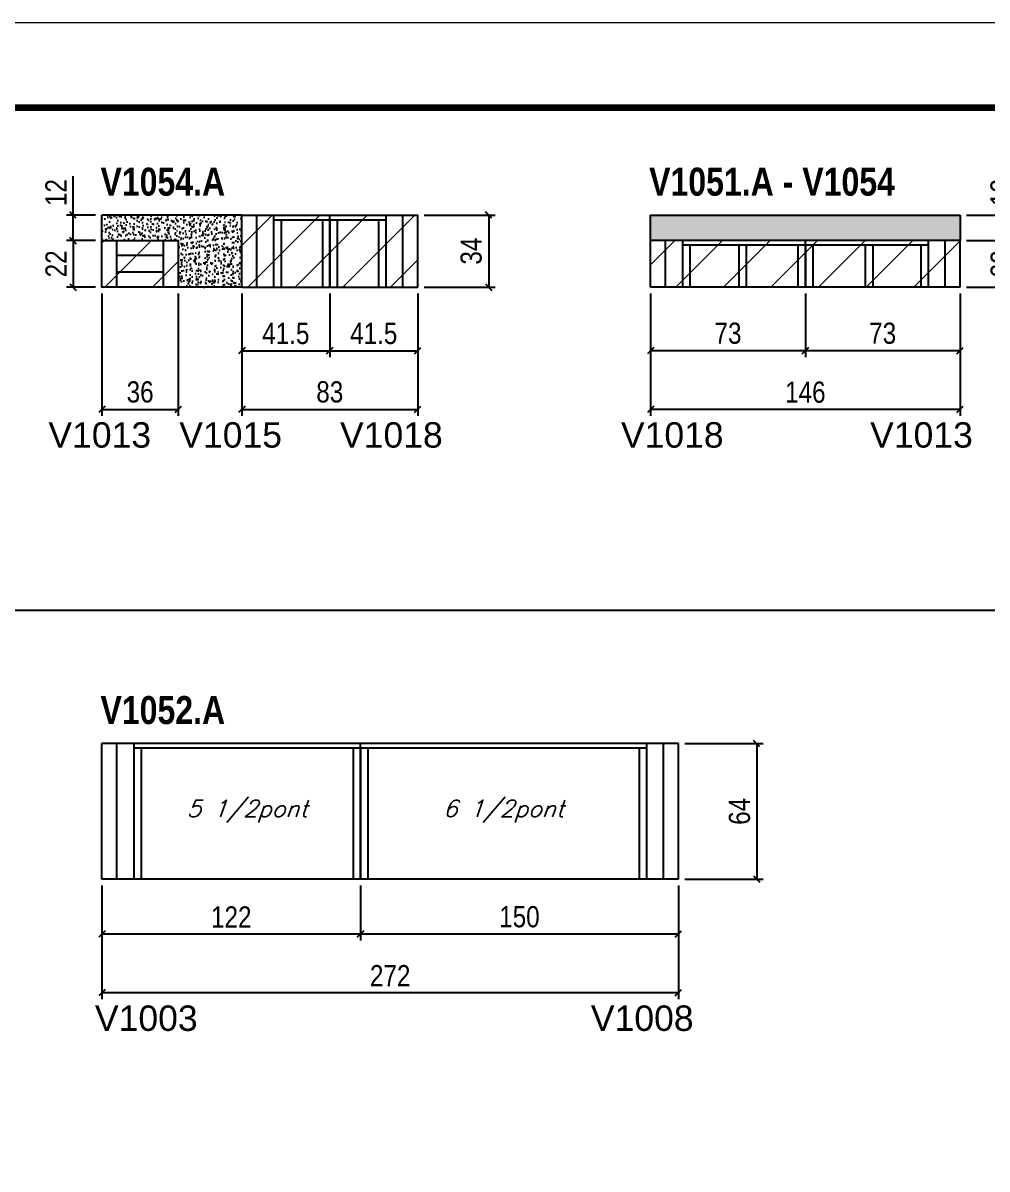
# Model space of a CAD drawing. Extents: x 3309 to 9563, y -2522 to 14608.
# Drawn here: x 3755 to 4210, y 6027 to 6568 of the extents above; entities that cross this region are included whole.
import ezdxf

# ---------------------------------------------------------------- set-up
doc = ezdxf.new("R2010")
doc.units = 0
doc.linetypes.add('DASHED', pattern=[0.75, 0.5, -0.25])
for name, color, linetype in [('5', 5, 'Continuous'), ('COTA', 241, 'Continuous'), ('NOMENCLATURA', 7, 'Continuous'), ('Painéis', 200, 'Continuous'), ('SARR_2.2x7', 40, 'Continuous'), ('SARR_3.5x7', 81, 'Continuous'), ('texto', 7, 'Continuous')]:
    doc.layers.add(name, color=color, linetype=linetype)
for name, color, linetype, lineweight in [('Folhas', 255, 'Continuous', 9), ('Hachura', 251, 'Continuous', 9), ('SARRAFO DE PRESSAO', 251, 'DASHED', 9)]:
    doc.layers.add(name, color=color, linetype=linetype, lineweight=lineweight)
doc.styles.add('COTA TECNICA', font='techl___.ttf', dxfattribs={"height": 10})
doc.styles.add('Romans', font='romans.shx')
doc.styles.get("Standard").update_dxf_attribs({"font": 'arial.ttf'})
doc.styles.add('TECNICA', font='techb___.ttf', dxfattribs={"height": 10})
doc.dimstyles.new('PAINEL', dxfattribs={"dimtxt": 10, "dimasz": 3, "dimexe": 3, "dimexo": 3, "dimgap": 3, "dimtad": 1, "dimdec": 1, "dimzin": 12, "dimdsep": 46, "dimtxsty": 'COTA TECNICA', "dimblk1": 'OBLIQUE', "dimblk2": 'OBLIQUE', "dimsah": 1, "dimcen": 0.9, "dimclrd": 4, "dimclre": 4, "dimclrt": 240, "dimadec": 1, "dimazin": 3, "dimtfac": 1, "dimtdec": 1, "dimtmove": 0, "dimatfit": 3, "dimfxl": 1, "dimtolj": 1, "dimtzin": 12, "dimarcsym": 0})

# ---------------------------------------------------------------- blocks, each defined once
blk = doc.blocks.new('9999999999')
at = {"layer": 'Folhas'}
blk.add_lwpolyline([(98138.98, 34190.21), (99623.98, 34190.21), (99623.98, 35240.21), (98138.98, 35240.21)], close=True, dxfattribs=at)
at = {"layer": 'Folhas', "color": 30, "const_width": 3}
blk.add_lwpolyline([(98213.98, 34230.21), (99583.98, 34230.21), (99583.98, 35200.21), (98213.98, 35200.21)], close=True, dxfattribs=at)
blk = doc.blocks.new('_Oblique')
at = {"color": 0, "linetype": 'ByBlock', "lineweight": -2}
blk.add_line((-0.5, -0.5), (0.5, 0.5), dxfattribs=at)
blk = doc.blocks.new('*D1014')
at = {"layer": 'COTA', "color": 4, "linetype": 'ByBlock', "lineweight": -2, "transparency": 16777216}
for p, q in [((4124.47, 6440.13), (4124.47, 6410.12)), ((4197.47, 6440.13), (4197.47, 6410.12)), ((4197.47, 6413.12), (4124.47, 6413.12))]:
    blk.add_line(p, q, dxfattribs=at)
at = {"layer": 'Defpoints', "color": 0, "linetype": 'ByBlock', "transparency": 16777216}
for p in [(4124.47, 6443.13), (4197.47, 6443.13), (4124.47, 6413.12)]:
    blk.add_point(p, dxfattribs=at)
at = {"layer": 'COTA', "color": 4, "linetype": 'ByBlock', "lineweight": -2, "transparency": 16777216, "xscale": 3, "yscale": 3, "zscale": 3, "rotation": 180}
blk.add_blockref('_Oblique', (4124.47, 6413.12), dxfattribs=at)
at = {"layer": 'COTA', "color": 4, "linetype": 'ByBlock', "lineweight": -2, "transparency": 16777216, "xscale": 3, "yscale": 3, "zscale": 3}
blk.add_blockref('_Oblique', (4197.47, 6413.12), dxfattribs=at)
at = {"layer": 'COTA', "color": 240, "linetype": 'ByBlock', "transparency": 16777216, "insert": (4160.97, 6421.34), "char_height": 10, "attachment_point": 5, "style": 'COTA TECNICA'}
blk.add_mtext('\\A1;73', dxfattribs=at)
blk = doc.blocks.new('*D1015')
at = {"layer": 'COTA', "color": 4, "linetype": 'ByBlock', "lineweight": -2, "transparency": 16777216}
for p, q in [((4051.47, 6440.13), (4051.47, 6410.12)), ((4124.47, 6440.13), (4124.47, 6410.12)), ((4124.47, 6413.12), (4051.47, 6413.12))]:
    blk.add_line(p, q, dxfattribs=at)
at = {"layer": 'Defpoints', "color": 0, "linetype": 'ByBlock', "transparency": 16777216}
for p in [(4051.47, 6443.13), (4124.47, 6443.13), (4051.47, 6413.12)]:
    blk.add_point(p, dxfattribs=at)
at = {"layer": 'COTA', "color": 4, "linetype": 'ByBlock', "lineweight": -2, "transparency": 16777216, "xscale": 3, "yscale": 3, "zscale": 3, "rotation": 180}
blk.add_blockref('_Oblique', (4051.47, 6413.12), dxfattribs=at)
at = {"layer": 'COTA', "color": 4, "linetype": 'ByBlock', "lineweight": -2, "transparency": 16777216, "xscale": 3, "yscale": 3, "zscale": 3}
blk.add_blockref('_Oblique', (4124.47, 6413.12), dxfattribs=at)
at = {"layer": 'COTA', "color": 240, "linetype": 'ByBlock', "transparency": 16777216, "insert": (4087.97, 6421.34), "char_height": 10, "attachment_point": 5, "style": 'COTA TECNICA'}
blk.add_mtext('\\A1;73', dxfattribs=at)
blk = doc.blocks.new('*D1018')
at = {"layer": 'COTA', "color": 4, "linetype": 'ByBlock', "lineweight": -2, "transparency": 16777216}
for p, q in [((4051.47, 6440.13), (4051.47, 6382.41)), ((4197.47, 6440.13), (4197.47, 6382.41)), ((4197.47, 6385.41), (4051.47, 6385.41))]:
    blk.add_line(p, q, dxfattribs=at)
at = {"layer": 'Defpoints', "color": 0, "linetype": 'ByBlock', "transparency": 16777216}
for p in [(4051.47, 6443.13), (4197.47, 6443.13), (4051.47, 6385.41)]:
    blk.add_point(p, dxfattribs=at)
at = {"layer": 'COTA', "color": 4, "linetype": 'ByBlock', "lineweight": -2, "transparency": 16777216, "xscale": 3, "yscale": 3, "zscale": 3, "rotation": 180}
blk.add_blockref('_Oblique', (4051.47, 6385.41), dxfattribs=at)
at = {"layer": 'COTA', "color": 4, "linetype": 'ByBlock', "lineweight": -2, "transparency": 16777216, "xscale": 3, "yscale": 3, "zscale": 3}
blk.add_blockref('_Oblique', (4197.47, 6385.41), dxfattribs=at)
at = {"layer": 'COTA', "color": 240, "linetype": 'ByBlock', "transparency": 16777216, "insert": (4124.47, 6393.51), "char_height": 10, "attachment_point": 5, "style": 'COTA TECNICA'}
blk.add_mtext('\\A1;146', dxfattribs=at)
blk = doc.blocks.new('*D1019')
at = {"layer": 'COTA', "color": 4, "lineweight": -2, "transparency": 16777216}
for p, q in [((4200.47, 6465.13), (4227.88, 6465.13)), ((4224.88, 6465.13), (4224.88, 6443.13)), ((4200.47, 6443.13), (4227.88, 6443.13))]:
    blk.add_line(p, q, dxfattribs=at)
at = {"layer": 'Defpoints', "color": 0, "transparency": 16777216}
for p in [(4197.47, 6465.13), (4197.47, 6443.13), (4224.88, 6443.13)]:
    blk.add_point(p, dxfattribs=at)
at = {"layer": 'COTA', "color": 4, "lineweight": -2, "transparency": 16777216, "xscale": 3, "yscale": 3, "zscale": 3}
for p, rotation in [((4224.88, 6465.13), 90), ((4224.88, 6443.13), 270)]:
    blk.add_blockref('_Oblique', p, dxfattribs=dict(at, rotation=rotation))
at = {"layer": 'COTA', "color": 240, "transparency": 16777216, "insert": (4216.88, 6454.13), "char_height": 10, "attachment_point": 5, "rotation": 90, "style": 'COTA TECNICA'}
blk.add_mtext('\\A1;22', dxfattribs=at)
blk = doc.blocks.new('*D1020')
at = {"layer": 'COTA', "color": 4, "lineweight": -2, "transparency": 16777216}
for p, q in [((4224.88, 6477.13), (4224.88, 6495.44)), ((4200.47, 6477.13), (4227.88, 6477.13)), ((4224.88, 6465.13), (4224.88, 6477.13)), ((4200.47, 6465.13), (4227.88, 6465.13))]:
    blk.add_line(p, q, dxfattribs=at)
at = {"layer": 'Defpoints', "color": 0, "transparency": 16777216}
for p in [(4197.47, 6477.13), (4224.88, 6477.13), (4197.47, 6465.13)]:
    blk.add_point(p, dxfattribs=at)
at = {"layer": 'COTA', "color": 4, "lineweight": -2, "transparency": 16777216, "xscale": 3, "yscale": 3, "zscale": 3}
for p, rotation in [((4224.88, 6477.13), 90), ((4224.88, 6465.13), 270)]:
    blk.add_blockref('_Oblique', p, dxfattribs=dict(at, rotation=rotation))
at = {"layer": 'COTA', "color": 240, "transparency": 16777216, "insert": (4216.82, 6487.78), "char_height": 10, "attachment_point": 5, "rotation": 90, "style": 'COTA TECNICA'}
blk.add_mtext('\\A1;12', dxfattribs=at)
blk = doc.blocks.new('*D1021')
at = {"layer": 'COTA', "color": 4, "lineweight": -2, "transparency": 16777216}
for p, q in [((4200.47, 6477.13), (4254.74, 6477.13)), ((4251.74, 6443.13), (4251.74, 6477.13)), ((4200.47, 6443.13), (4254.74, 6443.13))]:
    blk.add_line(p, q, dxfattribs=at)
at = {"layer": 'Defpoints', "color": 0, "transparency": 16777216}
for p in [(4197.47, 6477.13), (4251.74, 6477.13), (4197.47, 6443.13)]:
    blk.add_point(p, dxfattribs=at)
at = {"layer": 'COTA', "color": 4, "lineweight": -2, "transparency": 16777216, "xscale": 3, "yscale": 3, "zscale": 3}
for p, rotation in [((4251.74, 6477.13), 90), ((4251.74, 6443.13), 270)]:
    blk.add_blockref('_Oblique', p, dxfattribs=dict(at, rotation=rotation))
at = {"layer": 'COTA', "color": 240, "transparency": 16777216, "insert": (4243.52, 6460.13), "char_height": 10, "attachment_point": 5, "rotation": 90, "style": 'COTA TECNICA'}
blk.add_mtext('\\A1;34', dxfattribs=at)
blk = doc.blocks.new('*D1016')
at = {"layer": 'COTA', "color": 4, "linetype": 'ByBlock', "lineweight": -2, "transparency": 16777216}
for p, q in [((3858.54, 6440.13), (3858.54, 6410.12)), ((3900.04, 6440.13), (3900.04, 6410.12)), ((3858.54, 6413.12), (3900.04, 6413.12))]:
    blk.add_line(p, q, dxfattribs=at)
at = {"layer": 'Defpoints', "color": 0, "linetype": 'ByBlock', "transparency": 16777216}
for p in [(3858.54, 6443.13), (3900.04, 6443.13), (3900.04, 6413.12)]:
    blk.add_point(p, dxfattribs=at)
at = {"layer": 'COTA', "color": 4, "linetype": 'ByBlock', "lineweight": -2, "transparency": 16777216, "xscale": 3, "yscale": 3, "zscale": 3, "rotation": 180}
blk.add_blockref('_Oblique', (3858.54, 6413.12), dxfattribs=at)
at = {"layer": 'COTA', "color": 4, "linetype": 'ByBlock', "lineweight": -2, "transparency": 16777216, "xscale": 3, "yscale": 3, "zscale": 3}
blk.add_blockref('_Oblique', (3900.04, 6413.12), dxfattribs=at)
at = {"layer": 'COTA', "color": 240, "linetype": 'ByBlock', "transparency": 16777216, "insert": (3879.29, 6421.23), "char_height": 10, "attachment_point": 5, "style": 'COTA TECNICA'}
blk.add_mtext('\\A1;41.5', dxfattribs=at)
blk = doc.blocks.new('*D1017')
at = {"layer": 'COTA', "color": 4, "linetype": 'ByBlock', "lineweight": -2, "transparency": 16777216}
for p, q in [((3900.04, 6440.13), (3900.04, 6410.12)), ((3941.54, 6440.13), (3941.54, 6410.12)), ((3900.04, 6413.12), (3941.54, 6413.12))]:
    blk.add_line(p, q, dxfattribs=at)
at = {"layer": 'Defpoints', "color": 0, "linetype": 'ByBlock', "transparency": 16777216}
for p in [(3900.04, 6443.13), (3941.54, 6443.13), (3941.54, 6413.12)]:
    blk.add_point(p, dxfattribs=at)
at = {"layer": 'COTA', "color": 4, "linetype": 'ByBlock', "lineweight": -2, "transparency": 16777216, "xscale": 3, "yscale": 3, "zscale": 3, "rotation": 180}
blk.add_blockref('_Oblique', (3900.04, 6413.12), dxfattribs=at)
at = {"layer": 'COTA', "color": 4, "linetype": 'ByBlock', "lineweight": -2, "transparency": 16777216, "xscale": 3, "yscale": 3, "zscale": 3}
blk.add_blockref('_Oblique', (3941.54, 6413.12), dxfattribs=at)
at = {"layer": 'COTA', "color": 240, "linetype": 'ByBlock', "transparency": 16777216, "insert": (3920.79, 6421.23), "char_height": 10, "attachment_point": 5, "style": 'COTA TECNICA'}
blk.add_mtext('\\A1;41.5', dxfattribs=at)
blk = doc.blocks.new('*D1022')
at = {"layer": 'COTA', "color": 4, "linetype": 'ByBlock', "lineweight": -2, "transparency": 16777216}
for p, q in [((3858.54, 6440.13), (3858.54, 6382.41)), ((3941.54, 6440.13), (3941.54, 6382.41)), ((3858.54, 6385.41), (3941.54, 6385.41))]:
    blk.add_line(p, q, dxfattribs=at)
at = {"layer": 'Defpoints', "color": 0, "linetype": 'ByBlock', "transparency": 16777216}
for p in [(3858.54, 6443.13), (3941.54, 6443.13), (3941.54, 6385.41)]:
    blk.add_point(p, dxfattribs=at)
at = {"layer": 'COTA', "color": 4, "linetype": 'ByBlock', "lineweight": -2, "transparency": 16777216, "xscale": 3, "yscale": 3, "zscale": 3, "rotation": 180}
blk.add_blockref('_Oblique', (3858.54, 6385.41), dxfattribs=at)
at = {"layer": 'COTA', "color": 4, "linetype": 'ByBlock', "lineweight": -2, "transparency": 16777216, "xscale": 3, "yscale": 3, "zscale": 3}
blk.add_blockref('_Oblique', (3941.54, 6385.41), dxfattribs=at)
at = {"layer": 'COTA', "color": 240, "linetype": 'ByBlock', "transparency": 16777216, "insert": (3900.04, 6393.65), "char_height": 10, "attachment_point": 5, "style": 'COTA TECNICA'}
blk.add_mtext('\\A1;83', dxfattribs=at)
blk = doc.blocks.new('*D1023')
at = {"layer": 'COTA', "color": 4, "lineweight": -2, "transparency": 16777216}
for p, q in [((3792.54, 6440.13), (3792.54, 6382.41)), ((3828.54, 6440.13), (3828.54, 6382.41)), ((3792.54, 6385.41), (3828.54, 6385.41))]:
    blk.add_line(p, q, dxfattribs=at)
at = {"layer": 'Defpoints', "color": 0, "transparency": 16777216}
for p in [(3792.54, 6443.13), (3828.54, 6443.13), (3828.54, 6385.41)]:
    blk.add_point(p, dxfattribs=at)
at = {"layer": 'COTA', "color": 4, "lineweight": -2, "transparency": 16777216, "xscale": 3, "yscale": 3, "zscale": 3, "rotation": 180}
blk.add_blockref('_Oblique', (3792.54, 6385.41), dxfattribs=at)
at = {"layer": 'COTA', "color": 4, "lineweight": -2, "transparency": 16777216, "xscale": 3, "yscale": 3, "zscale": 3}
blk.add_blockref('_Oblique', (3828.54, 6385.41), dxfattribs=at)
at = {"layer": 'COTA', "color": 240, "transparency": 16777216, "insert": (3810.54, 6393.63), "char_height": 10, "attachment_point": 5, "style": 'COTA TECNICA'}
blk.add_mtext('\\A1;36', dxfattribs=at)
blk = doc.blocks.new('*D1024')
at = {"layer": 'COTA', "color": 4, "lineweight": -2, "transparency": 16777216}
for p, q in [((3789.54, 6465.13), (3775.86, 6465.13)), ((3778.86, 6465.13), (3778.86, 6443.13)), ((3789.54, 6443.13), (3775.86, 6443.13))]:
    blk.add_line(p, q, dxfattribs=at)
at = {"layer": 'Defpoints', "color": 0, "transparency": 16777216}
for p in [(3792.54, 6465.13), (3778.86, 6443.13), (3792.54, 6443.13)]:
    blk.add_point(p, dxfattribs=at)
at = {"layer": 'COTA', "color": 4, "lineweight": -2, "transparency": 16777216, "xscale": 3, "yscale": 3, "zscale": 3}
for p, rotation in [((3778.86, 6465.13), 90), ((3778.86, 6443.13), 270)]:
    blk.add_blockref('_Oblique', p, dxfattribs=dict(at, rotation=rotation))
at = {"layer": 'COTA', "color": 240, "transparency": 16777216, "insert": (3770.86, 6454.13), "char_height": 10, "attachment_point": 5, "rotation": 90, "style": 'COTA TECNICA'}
blk.add_mtext('\\A1;22', dxfattribs=at)
blk = doc.blocks.new('*D1025')
at = {"layer": 'COTA', "color": 4, "lineweight": -2, "transparency": 16777216}
for p, q in [((3778.86, 6477.13), (3778.86, 6495.44)), ((3789.54, 6477.13), (3775.86, 6477.13)), ((3778.86, 6465.13), (3778.86, 6477.13)), ((3789.54, 6465.13), (3775.86, 6465.13))]:
    blk.add_line(p, q, dxfattribs=at)
at = {"layer": 'Defpoints', "color": 0, "transparency": 16777216}
for p in [(3778.86, 6477.13), (3792.54, 6477.13), (3792.54, 6465.13)]:
    blk.add_point(p, dxfattribs=at)
at = {"layer": 'COTA', "color": 4, "lineweight": -2, "transparency": 16777216, "xscale": 3, "yscale": 3, "zscale": 3}
for p, rotation in [((3778.86, 6477.13), 90), ((3778.86, 6465.13), 270)]:
    blk.add_blockref('_Oblique', p, dxfattribs=dict(at, rotation=rotation))
at = {"layer": 'COTA', "color": 240, "transparency": 16777216, "insert": (3770.8, 6487.78), "char_height": 10, "attachment_point": 5, "rotation": 90, "style": 'COTA TECNICA'}
blk.add_mtext('\\A1;12', dxfattribs=at)
blk = doc.blocks.new('*D1026')
at = {"layer": 'COTA', "color": 4, "lineweight": -2, "transparency": 16777216}
for p, q in [((3944.54, 6477.13), (3978.03, 6477.13)), ((3975.03, 6477.13), (3975.03, 6443.13)), ((3944.54, 6443.13), (3978.03, 6443.13))]:
    blk.add_line(p, q, dxfattribs=at)
at = {"layer": 'Defpoints', "color": 0, "transparency": 16777216}
for p in [(3941.54, 6477.13), (3941.54, 6443.13), (3975.03, 6443.13)]:
    blk.add_point(p, dxfattribs=at)
at = {"layer": 'COTA', "color": 4, "lineweight": -2, "transparency": 16777216, "xscale": 3, "yscale": 3, "zscale": 3}
for p, rotation in [((3975.03, 6477.13), 90), ((3975.03, 6443.13), 270)]:
    blk.add_blockref('_Oblique', p, dxfattribs=dict(at, rotation=rotation))
at = {"layer": 'COTA', "color": 240, "transparency": 16777216, "insert": (3966.81, 6460.13), "char_height": 10, "attachment_point": 5, "rotation": 90, "style": 'COTA TECNICA'}
blk.add_mtext('\\A1;34', dxfattribs=at)
blk = doc.blocks.new('*D1039')
at = {"layer": 'COTA', "color": 4, "linetype": 'ByBlock', "lineweight": -2, "transparency": 16777216}
for p, q in [((3914.54, 6160.75), (3914.54, 6134.84)), ((4064.54, 6160.75), (4064.54, 6134.84)), ((4064.54, 6137.84), (3914.54, 6137.84))]:
    blk.add_line(p, q, dxfattribs=at)
at = {"layer": 'Defpoints', "color": 0, "linetype": 'ByBlock', "transparency": 16777216}
for p in [(3914.54, 6163.75), (4064.54, 6163.75), (3914.54, 6137.84)]:
    blk.add_point(p, dxfattribs=at)
at = {"layer": 'COTA', "color": 4, "linetype": 'ByBlock', "lineweight": -2, "transparency": 16777216, "xscale": 3, "yscale": 3, "zscale": 3, "rotation": 180}
blk.add_blockref('_Oblique', (3914.54, 6137.84), dxfattribs=at)
at = {"layer": 'COTA', "color": 4, "linetype": 'ByBlock', "lineweight": -2, "transparency": 16777216, "xscale": 3, "yscale": 3, "zscale": 3}
blk.add_blockref('_Oblique', (4064.54, 6137.84), dxfattribs=at)
at = {"layer": 'COTA', "color": 240, "linetype": 'ByBlock', "transparency": 16777216, "insert": (3989.54, 6145.95), "char_height": 10, "attachment_point": 5, "style": 'COTA TECNICA'}
blk.add_mtext('\\A1;150', dxfattribs=at)
blk = doc.blocks.new('*D1040')
at = {"layer": 'COTA', "color": 4, "linetype": 'ByBlock', "lineweight": -2, "transparency": 16777216}
for p, q in [((3792.54, 6160.75), (3792.54, 6134.84)), ((3914.54, 6160.75), (3914.54, 6134.84)), ((3914.54, 6137.84), (3792.54, 6137.84))]:
    blk.add_line(p, q, dxfattribs=at)
at = {"layer": 'Defpoints', "color": 0, "linetype": 'ByBlock', "transparency": 16777216}
for p in [(3792.54, 6163.75), (3914.54, 6163.75), (3792.54, 6137.84)]:
    blk.add_point(p, dxfattribs=at)
at = {"layer": 'COTA', "color": 4, "linetype": 'ByBlock', "lineweight": -2, "transparency": 16777216, "xscale": 3, "yscale": 3, "zscale": 3, "rotation": 180}
blk.add_blockref('_Oblique', (3792.54, 6137.84), dxfattribs=at)
at = {"layer": 'COTA', "color": 4, "linetype": 'ByBlock', "lineweight": -2, "transparency": 16777216, "xscale": 3, "yscale": 3, "zscale": 3}
blk.add_blockref('_Oblique', (3914.54, 6137.84), dxfattribs=at)
at = {"layer": 'COTA', "color": 240, "linetype": 'ByBlock', "transparency": 16777216, "insert": (3853.54, 6145.9), "char_height": 10, "attachment_point": 5, "style": 'COTA TECNICA'}
blk.add_mtext('\\A1;122', dxfattribs=at)
blk = doc.blocks.new('*D1041')
at = {"layer": 'COTA', "color": 4, "linetype": 'ByBlock', "lineweight": -2, "transparency": 16777216}
for p, q in [((3792.54, 6160.75), (3792.54, 6107.13)), ((4064.54, 6160.75), (4064.54, 6107.13)), ((4064.54, 6110.13), (3792.54, 6110.13))]:
    blk.add_line(p, q, dxfattribs=at)
at = {"layer": 'Defpoints', "color": 0, "linetype": 'ByBlock', "transparency": 16777216}
for p in [(3792.54, 6163.75), (4064.54, 6163.75), (3792.54, 6110.13)]:
    blk.add_point(p, dxfattribs=at)
at = {"layer": 'COTA', "color": 4, "linetype": 'ByBlock', "lineweight": -2, "transparency": 16777216, "xscale": 3, "yscale": 3, "zscale": 3, "rotation": 180}
blk.add_blockref('_Oblique', (3792.54, 6110.13), dxfattribs=at)
at = {"layer": 'COTA', "color": 4, "linetype": 'ByBlock', "lineweight": -2, "transparency": 16777216, "xscale": 3, "yscale": 3, "zscale": 3}
blk.add_blockref('_Oblique', (4064.54, 6110.13), dxfattribs=at)
at = {"layer": 'COTA', "color": 240, "linetype": 'ByBlock', "transparency": 16777216, "insert": (3928.54, 6118.2), "char_height": 10, "attachment_point": 5, "style": 'COTA TECNICA'}
blk.add_mtext('\\A1;272', dxfattribs=at)
blk = doc.blocks.new('*D1042')
at = {"layer": 'COTA', "color": 4, "lineweight": -2, "transparency": 16777216}
for p, q in [((4067.54, 6227.75), (4104.54, 6227.75)), ((4101.54, 6227.75), (4101.54, 6163.75)), ((4067.54, 6163.75), (4104.54, 6163.75))]:
    blk.add_line(p, q, dxfattribs=at)
at = {"layer": 'Defpoints', "color": 0, "transparency": 16777216}
for p in [(4064.54, 6227.75, 0), (4064.54, 6163.75, 0), (4101.54, 6163.75)]:
    blk.add_point(p, dxfattribs=at)
at = {"layer": 'COTA', "color": 4, "lineweight": -2, "transparency": 16777216, "xscale": 3, "yscale": 3, "zscale": 3}
for p, rotation in [((4101.54, 6227.75), 90), ((4101.54, 6163.75), 270)]:
    blk.add_blockref('_Oblique', p, dxfattribs=dict(at, rotation=rotation))
at = {"layer": 'COTA', "color": 240, "transparency": 16777216, "insert": (4093.43, 6195.75), "char_height": 10, "attachment_point": 5, "rotation": 90, "style": 'COTA TECNICA'}
blk.add_mtext('\\A1;64', dxfattribs=at)

msp = doc.modelspace()

# ---------------------------------------------------------------- hatches: boundary and pattern name
at = {"layer": 'COTA'}
h = msp.add_hatch(dxfattribs=at)
h.set_pattern_fill('AR-CONC', color=256, scale=0.03)
h.set_pattern_definition([(50, (-3863.895, -5202.7254), (5.46554, -0.4781726), [0.5715, -6.2865]), (355, (-3863.895, -5202.7254), (-1.0573026, 5.7317054), [0.4572, -5.0292175]), (100.451445, (-3863.4397, -5202.765), (4.4082374, 5.2535326), [0.4857003, -5.3427073]), (46.1842, (-3863.895, -5201.2014), (8.1323712, -1.26127), [0.85725, -9.42975]), (96.63556, (-3863.2174, -5201.3065), (7.122124, 7.4227837), [0.7285507, -8.014068]), (351.18415, (-3863.895, -5201.201), (7.122124, 7.4227837), [0.685799, -7.543792]), (21, (-3863.133, -5201.5824), (4.5484317, -3.067956), [0.5715, -6.2865]), (326, (-3863.133, -5201.5824), (1.8540609, 5.525639), [0.4572, -5.0292]), (71.451445, (-3862.754, -5201.838), (6.4024926, 2.457683), [0.4857003, -5.3426981]), (37.5, (-3863.8951, -5202.7254), (0.0926581, 2.53665117), [0, -4.96824, 0, -5.1054, 0, -5.04825]), (7.5, (-3863.895, -5202.7254), (2.0045899, 3.00541724), [0, -2.91084, 0, -4.85394, 0, -1.92405]), (327.5, (-3865.5944, -5202.7254), (4.06771786, -0.17186232), [0, -1.905, 0, -5.9436, 0, -7.8867]), (317.5, (-3866.3564, -5202.7254), (4.4438754, 0.7627947), [0, -2.4765, 0, -3.94716, 0, -5.6007])])
h.paths.add_polyline_path([(3858.54, 6443.13), (3858.54, 6477.13), (3792.54, 6477.13), (3792.54, 6465.13), (3828.54, 6465.13), (3828.54, 6443.13)])
h = msp.add_hatch(dxfattribs=at)
h.set_pattern_fill('AR-CONC', color=256, scale=0.03)
h.set_pattern_definition([(50, (-3604.9696, -5414.659), (5.46554, -0.4781726), [0.5715, -6.2865]), (355, (-3604.9696, -5414.659), (-1.0573026, 5.7317054), [0.4572, -5.0292175]), (100.451445, (-3604.514, -5414.699), (4.4082374, 5.2535326), [0.4857003, -5.3427073]), (46.1842, (-3604.9696, -5413.135), (8.1323712, -1.2612698), [0.85725, -9.42975]), (96.63556, (-3604.292, -5413.24), (7.122124, 7.4227837), [0.7285507, -8.0140682]), (351.18415, (-3604.97, -5413.135), (7.122124, 7.4227837), [0.685799, -7.543792]), (21, (-3604.2076, -5413.516), (4.5484317, -3.067956), [0.5715, -6.2865]), (326, (-3604.2076, -5413.516), (1.8540609, 5.525639), [0.4572, -5.0292]), (71.451445, (-3603.8286, -5413.772), (6.4024926, 2.457683), [0.4857003, -5.3426981]), (37.5, (-3604.9696, -5414.6591), (0.0926581, 2.53665117), [0, -4.96824, 0, -5.1054, 0, -5.04825]), (7.5, (-3604.9696, -5414.659), (2.0045899, 3.00541724), [0, -2.91084, 0, -4.85394, 0, -1.92405]), (327.5, (-3606.669, -5414.6591), (4.06771786, -0.17186232), [0, -1.905, 0, -5.9436, 0, -7.8867]), (317.5, (-3607.431, -5414.659), (4.4438754, 0.7627947), [0, -2.4765, 0, -3.94716, 0, -5.6007])])
h.paths.add_polyline_path([(4197.47, 6465.13), (4197.47, 6477.13), (4051.47, 6477.13), (4051.47, 6465.13)])
at = {"layer": 'Hachura', "linetype": 'ByBlock'}
h = msp.add_hatch(dxfattribs=at)
h.set_pattern_fill('ANSI31', color=256, scale=5)
h.paths.add_polyline_path([(3828.54, 6443.13), (3828.54, 6465.13), (3792.54, 6465.13), (3792.54, 6443.13)])
h.paths.add_polyline_path([(3900.04, 6477.13), (3858.54, 6477.13), (3858.54, 6443.13), (3900.04, 6443.13)])
h.paths.add_polyline_path([(3900.04, 6477.13), (3900.04, 6443.13), (3941.54, 6443.13), (3941.54, 6477.13)])
h.paths.add_polyline_path([(4051.47, 6465.13), (4051.47, 6443.13), (4124.47, 6443.13), (4124.47, 6465.13)])
h.paths.add_polyline_path([(4197.47, 6443.13), (4197.47, 6465.13), (4124.47, 6465.13), (4124.47, 6443.13)])
h.paths.add_polyline_path([(4394.06, 6477.13), (4352.56, 6477.13), (4352.56, 6443.13), (4394.06, 6443.13)])
h.paths.add_polyline_path([(4435.56, 6443.13), (4435.56, 6477.13), (4394.06, 6477.13), (4394.06, 6443.13)])
h.paths.add_polyline_path([(4501.56, 6465.13), (4465.56, 6465.13), (4465.56, 6443.13), (4501.56, 6443.13)])

# ---------------------------------------------------------------- linework, layer by layer
at = {"layer": 'COTA'}
for p, q in [((3858.54, 6477.13), (3792.54, 6477.13)), ((3792.54, 6465.13), (3792.54, 6477.13)), ((4051.47, 6465.13), (4051.47, 6477.13)), ((4051.47, 6477.13), (4197.47, 6477.13)), ((4197.47, 6477.13), (4197.47, 6465.13)), ((3858.54, 6443.13), (3828.54, 6443.13)), ((3384.37, 6290.69), (4754.37, 6290.69))]:
    msp.add_line(p, q, dxfattribs=at)
at = {"layer": 'Painéis', "linetype": 'ByBlock'}
for p, q in [((3858.54, 6477.13), (3941.54, 6477.13)), ((3858.54, 6443.13), (3858.54, 6477.13)), ((3900.04, 6443.13), (3900.04, 6477.13)), ((3941.54, 6443.13), (3941.54, 6477.13)), ((4197.47, 6465.13), (4051.47, 6465.13)), ((4051.47, 6443.13), (4051.47, 6465.13)), ((4124.47, 6443.13), (4124.47, 6465.13)), ((4197.47, 6443.13), (4197.47, 6465.13)), ((3858.54, 6443.13), (3941.54, 6443.13)), ((4197.47, 6443.13), (4051.47, 6443.13)), ((4064.54, 6227.75), (3792.54, 6227.75)), ((3792.54, 6163.75), (3792.54, 6227.75)), ((3914.54, 6163.75), (3914.54, 6227.75)), ((4064.54, 6163.75), (4064.54, 6227.75)), ((4064.54, 6163.75), (3792.54, 6163.75))]:
    msp.add_line(p, q, dxfattribs=at)
msp.add_lwpolyline([(3828.54, 6443.13), (3792.54, 6443.13), (3792.54, 6465.13), (3828.54, 6465.13)], close=True, dxfattribs=at)
at = {"layer": 'SARR_2.2x7', "linetype": 'Continuous'}
for p, q in [((3865.54, 6443.13), (3865.54, 6477.13)), ((3873.54, 6474.93), (3900.04, 6474.93)), ((3900.04, 6474.93), (3926.54, 6474.93)), ((3934.54, 6443.13), (3934.54, 6477.13)), ((3799.54, 6443.13), (3799.54, 6465.13)), ((3821.54, 6443.13), (3821.54, 6465.13)), ((4058.47, 6443.13), (4058.47, 6465.13)), ((4190.47, 6443.13), (4190.47, 6465.13)), ((4124.47, 6462.93), (4066.47, 6462.93)), ((4182.47, 6462.93), (4124.47, 6462.93)), ((3821.54, 6458.13), (3799.54, 6458.13)), ((3821.54, 6450.13), (3799.54, 6450.13)), ((3799.54, 6163.75), (3799.54, 6227.75)), ((4057.54, 6163.75), (4057.54, 6227.75)), ((3914.54, 6225.55), (3807.54, 6225.55)), ((4049.54, 6225.55), (3914.54, 6225.55))]:
    msp.add_line(p, q, dxfattribs=at)
at = {"layer": 'SARR_3.5x7'}
for p, q in [((3873.54, 6477.13), (3873.54, 6443.13)), ((3877.04, 6474.93), (3877.04, 6443.13)), ((3896.54, 6474.93), (3896.54, 6443.13)), ((3900.04, 6474.93), (3900.04, 6443.13)), ((3903.54, 6474.93), (3903.54, 6443.13)), ((3923.04, 6474.93), (3923.04, 6443.13)), ((3926.54, 6477.13), (3926.54, 6443.13)), ((4066.47, 6465.13), (4066.47, 6443.13)), ((4182.47, 6465.13), (4182.47, 6443.13)), ((4069.97, 6462.93), (4069.97, 6443.13)), ((4093.04, 6462.93), (4093.04, 6443.13)), ((4096.54, 6462.93), (4096.54, 6443.13)), ((4120.97, 6462.93), (4120.97, 6443.13)), ((4124.47, 6462.93), (4124.47, 6443.13)), ((4127.97, 6462.93), (4127.97, 6443.13)), ((4152.76, 6462.93), (4152.76, 6443.13)), ((4156.26, 6462.93), (4156.26, 6443.13)), ((4178.97, 6462.93), (4178.97, 6443.13)), ((3807.54, 6227.75), (3807.54, 6163.75)), ((4049.54, 6227.75), (4049.54, 6163.75)), ((3811.04, 6225.55), (3811.04, 6163.75)), ((3911.04, 6225.55), (3911.04, 6163.75)), ((3914.54, 6225.55), (3914.54, 6163.75)), ((3918.04, 6225.55), (3918.04, 6163.75)), ((4046.04, 6225.55), (4046.04, 6163.75))]:
    msp.add_line(p, q, dxfattribs=at)

# ---------------------------------------------------------------- block references
at = {"layer": 'SARRAFO DE PRESSAO', "color": 6, "linetype": 'ByBlock'}
msp.add_blockref('9999999999', (-94829.61, -28672.37), dxfattribs=at)

# ---------------------------------------------------------------- texts
at = {"layer": '5', "linetype": 'Continuous'}
for s, rotation, p in [('V1013', 360, (3767.25, 6367.4)), ('V1015', 360, (3829.03, 6367.4)), ('V1018', 360, (3904.88, 6367.4)), ('V1018', 360, (4037.45, 6367.4)), ('V1013', 360, (4155.05, 6367.4)), ('V1003', 360, (3789.21, 6092.12)), ('V1008', 0, (4023.26, 6092.12))]:
    msp.add_text(s, height=12, rotation=rotation, dxfattribs=at).set_placement(p)
at = {"layer": 'NOMENCLATURA', "style": 'TECNICA'}
for s, p in [('V1054.A', (3791.83, 6486.31)), ('V1051.A - V1054', (4050.75, 6486.31)), ('V1052.A', (3791.83, 6236.94))]:
    msp.add_text(s, height=13.2, dxfattribs=at).set_placement(p)
at = {"layer": 'texto', "color": 2, "char_height": 8, "attachment_point": 5, "style": 'Romans'}
for s, insert in [('{\\Q19;\\C256;5 1/2pont}', (3861.04, 6195.75)), ('{\\Q19;\\C256;6 1/2pont}', (3982.04, 6195.75))]:
    msp.add_mtext(s, dxfattribs=dict(at, insert=insert))

# ---------------------------------------------------------------- dimensions: what is measured, and where the dimension line sits
at = {"layer": 'COTA'}
for base, p1, p2, angle, picture, middle in [((3778.86, 6477.13), (3792.54, 6465.13), (3792.54, 6477.13), 90, '*D1025', (3770.8, 6487.78)), ((4224.88, 6477.13), (4197.47, 6465.13), (4197.47, 6477.13), 90, '*D1020', (4216.82, 6487.78)), ((3975.03, 6443.13), (3941.54, 6477.13), (3941.54, 6443.13), 90, '*D1026', (3966.81, 6460.13)), ((4251.74, 6477.13), (4197.47, 6443.13), (4197.47, 6477.13), 90, '*D1021', (4243.52, 6460.13)), ((3778.86, 6443.13), (3792.54, 6465.13), (3792.54, 6443.13), 90, '*D1024', (3770.86, 6454.13)), ((4224.88, 6443.13), (4197.47, 6465.13), (4197.47, 6443.13), 90, '*D1019', (4216.88, 6454.13)), ((3828.54, 6385.41), (3792.54, 6443.13), (3828.54, 6443.13), 180, '*D1023', (3810.54, 6393.63)), ((4101.54, 6163.75, 0), (4064.54, 6227.75), (4064.54, 6163.75), 90, '*D1042', (4093.43, 6195.75, 0))]:
    dim = msp.add_linear_dim(base=base, p1=p1, p2=p2, angle=angle, dimstyle='PAINEL', dxfattribs=at)
    dim.commit()
    dim.dimension.update_dxf_attribs({"geometry": picture, "text_midpoint": middle})
at = {"layer": 'COTA', "linetype": 'ByBlock'}
for base, p2, picture, middle in [((3900.04, 6413.12), (3900.04, 6443.13), '*D1016', (3879.29, 6421.23)), ((3941.54, 6385.41), (3941.54, 6443.13), '*D1022', (3900.04, 6393.65))]:
    dim = msp.add_linear_dim(base=base, p1=(3858.54, 6443.13), p2=p2, dimstyle='PAINEL', dxfattribs=at)
    dim.commit()
    dim.dimension.update_dxf_attribs({"geometry": picture, "text_midpoint": middle})
dim = msp.add_linear_dim(base=(3941.54, 6413.12), p1=(3900.04, 6443.13), p2=(3941.54, 6443.13), dimstyle='PAINEL', override={"dimtmove": 1}, dxfattribs=at)
dim.commit()
dim.dimension.update_dxf_attribs({"geometry": '*D1017', "text_midpoint": (3920.79, 6421.23)})
for base, p1, p2, picture, middle in [((4051.47, 6413.12), (4124.47, 6443.13), (4051.47, 6443.13), '*D1015', (4087.97, 6421.34)), ((3792.54, 6137.84), (3914.54, 6163.75), (3792.54, 6163.75), '*D1040', (3853.54, 6145.9))]:
    dim = msp.add_linear_dim(base=base, p1=p1, p2=p2, angle=180, dimstyle='PAINEL', override={"dimtmove": 1}, dxfattribs=at)
    dim.commit()
    dim.dimension.update_dxf_attribs({"geometry": picture, "text_midpoint": middle})
for base, p1, p2, picture, middle in [((4051.47, 6385.41), (4197.47, 6443.13), (4051.47, 6443.13), '*D1018', (4124.47, 6393.51)), ((4124.47, 6413.12), (4197.47, 6443.13), (4124.47, 6443.13), '*D1014', (4160.97, 6421.34)), ((3792.54, 6110.13), (4064.54, 6163.75), (3792.54, 6163.75), '*D1041', (3928.54, 6118.2)), ((3914.54, 6137.84), (4064.54, 6163.75), (3914.54, 6163.75), '*D1039', (3989.54, 6145.95))]:
    dim = msp.add_linear_dim(base=base, p1=p1, p2=p2, angle=180, dimstyle='PAINEL', dxfattribs=at)
    dim.commit()
    dim.dimension.update_dxf_attribs({"geometry": picture, "text_midpoint": middle})

doc.saveas('drawing.dxf')
